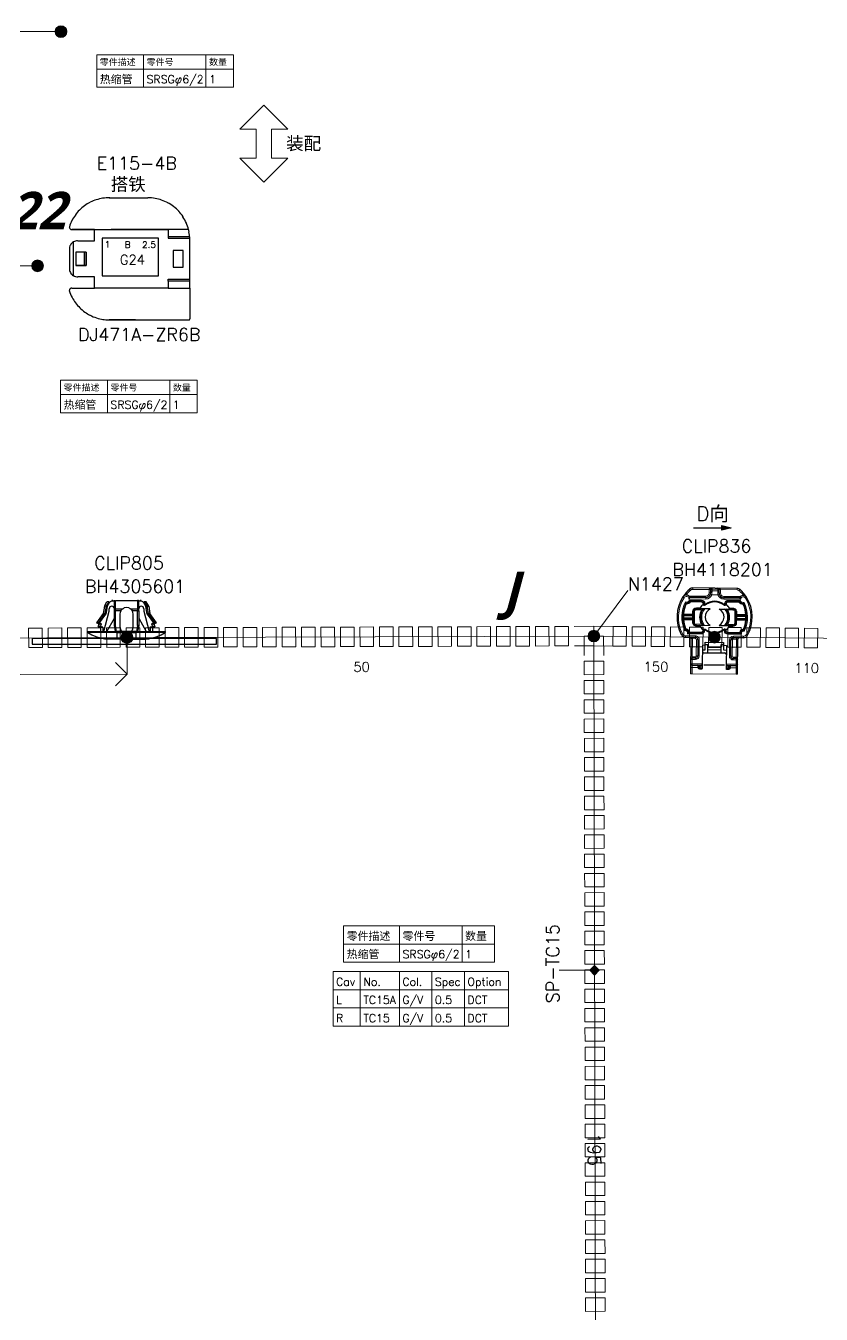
# Model space of a CAD drawing. Header units: millimetres. Extents: x 6 to 3615, y 6 to 858.
# Drawn here: x 1668.1 to 1838, y 281.5 to 556.5 of the extents above; entities that cross this region are included whole.
import ezdxf

# ---------------------------------------------------------------- set-up
doc = ezdxf.new("R2010")
doc.units = ezdxf.units.MM
doc.styles.add('SegoeUIBoldItalic_Style', font='segoeuiz.ttf')
doc.styles.add('Simplex_Style', font='simplex_.ttf')

msp = doc.modelspace()

# ---------------------------------------------------------------- hatches: boundary and pattern name
h = msp.add_hatch(color=0)
edge = h.paths.add_edge_path()
edge.add_arc((1675.65, 555.27), 1.25, 0, 360)
h = msp.add_hatch(color=0)
edge = h.paths.add_edge_path()
edge.add_arc((1675.65, 555.27), 1.25, 0, 360)
h = msp.add_hatch(color=0)
edge = h.paths.add_edge_path()
edge.add_arc((1670.65, 505.27), 1.25, 0, 360)
h = msp.add_hatch(color=0)
edge = h.paths.add_edge_path()
edge.add_arc((1670.65, 505.27), 1.25, 0, 360)
for points in [[(1816.74, 449.86), (1818.74, 449.36), (1816.74, 448.86)], [(1789.6, 353.88), (1788.6, 354.88), (1789.6, 355.88), (1790.6, 354.88)]]:
    msp.add_hatch(color=0).paths.add_polyline_path(points)
h = msp.add_hatch(color=0)
edge = h.paths.add_edge_path()
edge.add_arc((1689.76, 425.91), 1.25, 0, 360)
h = msp.add_hatch(color=0)
edge = h.paths.add_edge_path()
edge.add_arc((1689.76, 425.91), 1.25, 0, 360)
h = msp.add_hatch(color=0)
edge = h.paths.add_edge_path()
edge.add_arc((1789.44, 426.23), 1.25, 0, 360)
h = msp.add_hatch(color=0)
edge = h.paths.add_edge_path()
edge.add_arc((1789.44, 426.23), 1.25, 0, 360)
h = msp.add_hatch(color=0)
edge = h.paths.add_edge_path()
edge.add_arc((1815.18, 426), 1.25, 0, 360)
h = msp.add_hatch(color=0)
edge = h.paths.add_edge_path()
edge.add_arc((1815.18, 426), 1.25, 0, 360)

# ---------------------------------------------------------------- linework, layer by layer
at = {"color": 0, "linetype": 'Continuous', "lineweight": 13, "flags": 128}
for points in [[(1585.65, 555.27), (1675.65, 555.27)], [(1683.29, 550.33), (1712.46, 550.33)], [(1683.29, 550.33), (1683.29, 543.38)], [(1683.29, 550.33), (1712.46, 550.33)], [(1693.29, 550.33), (1693.29, 543.38)], [(1706.62, 550.33), (1706.62, 543.38)], [(1712.46, 550.33), (1712.46, 543.38)], [(1683.29, 547.27), (1712.46, 547.27)], [(1683.29, 543.38), (1712.46, 543.38)], [(1718.95, 523.14), (1713.82, 528.28), (1717.32, 528.28), (1717.32, 534.44), (1713.82, 534.44), (1718.95, 539.58), (1724.09, 534.44), (1720.62, 534.44), (1720.62, 528.28), (1724.09, 528.28), (1718.95, 523.14)], [(1585.65, 505.27), (1670.65, 505.27)], [(1675.57, 480.84), (1704.74, 480.84)], [(1675.57, 480.84), (1675.57, 473.9)], [(1675.57, 480.84), (1704.74, 480.84)], [(1685.57, 480.84), (1685.57, 473.9)], [(1698.9, 480.84), (1698.9, 473.9)], [(1704.74, 480.84), (1704.74, 473.9)], [(1675.57, 477.79), (1704.74, 477.79)], [(1675.57, 473.9), (1704.74, 473.9)], [(1789.44, 426.23), (1796.69, 435.98)], [(1809.75, 434.18), (1813.36, 434.14), (1813.37, 434.75), (1809.76, 434.78)], [(1810.08, 436.02), (1809.88, 436.25)], [(1810.56, 436.5), (1810.56, 436.2), (1814.38, 436.16)], [(1814.38, 435.44), (1814.07, 435.44), (1814.08, 436.17)], [(1814.08, 436.17), (1814.09, 436.22), (1814.16, 436.31), (1814.28, 436.39)], [(1816.22, 435.13), (1815.93, 435.05), (1814.62, 435.06), (1814.33, 435.15)], [(1814.68, 436.29), (1814.65, 436.29), (1814.62, 436.29), (1814.59, 436.29), (1814.57, 436.28), (1814.54, 436.28), (1814.52, 436.27), (1814.49, 436.26), (1814.47, 436.25), (1814.45, 436.25), (1814.43, 436.24), (1814.42, 436.23), (1814.4, 436.21), (1814.4, 436.2), (1814.39, 436.19), (1814.38, 436.18), (1814.38, 436.16)], [(1814.68, 436.21), (1814.65, 436.21), (1814.62, 436.2), (1814.59, 436.2), (1814.57, 436.2), (1814.54, 436.19), (1814.51, 436.19), (1814.49, 436.18), (1814.47, 436.17), (1814.45, 436.16), (1814.43, 436.15), (1814.42, 436.14), (1814.4, 436.13), (1814.39, 436.12), (1814.39, 436.1), (1814.38, 436.09), (1814.38, 436.08)], [(1814.68, 435.66), (1814.65, 435.66), (1814.62, 435.66), (1814.59, 435.65), (1814.57, 435.65), (1814.54, 435.64), (1814.52, 435.63), (1814.49, 435.62), (1814.47, 435.6), (1814.45, 435.59), (1814.44, 435.57), (1814.42, 435.56), (1814.41, 435.54), (1814.39, 435.52), (1814.39, 435.5), (1814.38, 435.48), (1814.38, 435.46), (1814.38, 435.44)], [(1814.68, 436.46), (1814.68, 436.29), (1815.89, 436.28)], [(1815.88, 436.19), (1814.68, 436.21), (1814.68, 436.29)], [(1814.68, 436.21), (1814.68, 435.66)], [(1815.88, 435.65), (1815.89, 436.45)], [(1816.18, 436.06), (1816.18, 436.07), (1816.18, 436.09), (1816.17, 436.1), (1816.16, 436.11), (1816.15, 436.12), (1816.13, 436.13), (1816.12, 436.15), (1816.1, 436.15), (1816.07, 436.16), (1816.05, 436.17), (1816.03, 436.18), (1816, 436.18), (1815.97, 436.19), (1815.94, 436.19), (1815.91, 436.19), (1815.88, 436.19)], [(1816.18, 435.42), (1816.18, 435.44), (1816.17, 435.46), (1816.17, 435.48), (1816.16, 435.5), (1816.15, 435.52), (1816.13, 435.54), (1816.12, 435.56), (1816.1, 435.58), (1816.08, 435.59), (1816.06, 435.6), (1816.04, 435.62), (1816.01, 435.63), (1815.99, 435.63), (1815.96, 435.64), (1815.93, 435.64), (1815.91, 435.65), (1815.88, 435.65)], [(1816.43, 436.27), (1816.26, 436.38), (1815.89, 436.45)], [(1816.18, 436.15), (1816.18, 436.16), (1816.18, 436.17), (1816.17, 436.18), (1816.17, 436.19), (1816.15, 436.21), (1816.14, 436.22), (1816.12, 436.23), (1816.11, 436.24), (1816.09, 436.24), (1816.06, 436.25), (1816.04, 436.26), (1816.02, 436.27), (1815.99, 436.27), (1815.97, 436.27), (1815.94, 436.28), (1815.91, 436.28), (1815.89, 436.28)], [(1816.18, 436.15), (1820.01, 436.11), (1820.01, 436.41)], [(1816.49, 436.14), (1816.48, 435.42), (1816.18, 435.42)], [(1820.77, 434.68), (1817.17, 434.71), (1817.17, 434.11), (1820.78, 434.08)], [(1820.48, 435.93), (1820.68, 436.15)], [(1810.06, 433.52), (1812.45, 433.5), (1812.45, 433.9), (1809.82, 433.93)], [(1812.11, 432.25), (1811.34, 432.26), (1811.33, 431.86), (1812.44, 431.85)], [(1813.15, 433.03), (1813.15, 433.19), (1812.75, 433.2), (1812.75, 432.85)], [(1817.76, 432.8), (1817.76, 433.15), (1817.36, 433.15), (1817.36, 432.99)], [(1818.05, 431.8), (1819.15, 431.79), (1819.16, 432.19), (1818.39, 432.2)], [(1820.46, 433.43), (1818.07, 433.45), (1818.07, 433.85), (1820.71, 433.83)], [(1810.71, 429.71), (1810.51, 429.71), (1810.52, 430.11), (1808.62, 430.13), (1808.41, 430.12)], [(1808.42, 430.54), (1808.62, 430.53), (1810.52, 430.51), (1810.52, 430.11), (1810.72, 430.11)], [(1808.65, 430.93), (1808.45, 430.95)], [(1810.72, 430.91), (1810.52, 430.91), (1810.53, 431.46), (1810.93, 431.46), (1810.91, 429.15), (1810.51, 429.16), (1810.51, 429.71), (1808.64, 429.73)], [(1808.64, 430.73), (1808.65, 430.93), (1810.52, 430.91), (1810.52, 430.51), (1810.72, 430.51)], [(1821.82, 430.81), (1819.95, 430.83), (1819.95, 431.38), (1819.55, 431.38), (1819.53, 429.08), (1819.93, 429.07), (1819.93, 429.62), (1819.73, 429.63)], [(1819.74, 430.83), (1819.95, 430.83), (1819.94, 430.43), (1821.84, 430.41), (1822.04, 430.41)], [(1822.04, 430), (1821.84, 430.01), (1819.94, 430.02), (1819.94, 430.43), (1819.74, 430.43)], [(1821.81, 429.61), (1819.93, 429.62), (1819.94, 430.02), (1819.74, 430.03)], [(1821.81, 429.81), (1821.81, 429.81), (1821.82, 429.81), (1821.82, 429.84), (1821.84, 430.01)], [(1822.02, 430.83), (1821.82, 430.81), (1821.82, 430.61)], [(1808.14, 426.52), (1808.4, 426.66)], [(1809.45, 426.71), (1812.39, 426.68), (1812.39, 427.09), (1809.85, 427.11)], [(1812.07, 428.34), (1811.3, 428.35), (1811.31, 428.75), (1812.41, 428.74)], [(1813.1, 427.55), (1813.1, 427.38), (1812.7, 427.38), (1812.7, 427.74)], [(1817.31, 427.51), (1817.31, 427.34), (1817.71, 427.34), (1817.71, 427.69)], [(1820.55, 427.01), (1818.01, 427.03), (1818, 426.63), (1820.94, 426.61)], [(1818.35, 428.29), (1819.12, 428.28), (1819.12, 428.68), (1818.02, 428.69)], [(1822.25, 426.39), (1821.99, 426.54)], [(1485.65, 425.27), (1789.44, 426.23)], [(1689.76, 425.91), (1689.78, 418.1)], [(1789.44, 426.23), (1895.65, 425.27)], [(1789.44, 426.23), (1789.92, 207.95)], [(1810.48, 425.98), (1810.48, 425.68), (1811.15, 425.67), (1811.16, 426.27), (1809.02, 426.29), (1809.02, 425.99)], [(1810.14, 421.82), (1810.44, 421.82), (1810.44, 421.21), (1811.11, 421.21), (1811.12, 421.81), (1810.44, 421.82), (1810.48, 425.68), (1810.17, 425.68)], [(1811.62, 422.01), (1811.32, 422.01), (1811.35, 425.47), (1811.95, 425.46), (1811.92, 422), (1811.62, 422.01)], [(1813.21, 424.28), (1812.61, 424.29)], [(1816.54, 423.93), (1813.8, 423.95)], [(1816.54, 423.74), (1813.8, 423.77)], [(1817.74, 424.24), (1817.14, 424.25)], [(1818.39, 421.94), (1818.99, 421.94), (1819.02, 425.4), (1818.42, 425.4), (1818.39, 421.94)], [(1821.36, 425.88), (1821.37, 426.18), (1819.23, 426.2), (1819.22, 425.6), (1819.9, 425.59), (1819.86, 421.73), (1820.16, 421.73)], [(1820.2, 425.59), (1819.9, 425.59), (1819.9, 425.89)], [(1812.57, 420.29), (1812.48, 420.29), (1810.43, 420.31), (1810.44, 421.21), (1810.13, 421.22)], [(1812.58, 420.99), (1812.64, 420.99)], [(1813.8, 423.33), (1816.53, 423.31)], [(1817.65, 420.95), (1817.71, 420.95)], [(1820.16, 421.13), (1819.86, 421.13), (1819.86, 421.73), (1819.19, 421.74), (1819.18, 421.14), (1819.86, 421.13), (1819.85, 420.23), (1820.15, 420.23)], [(1689.78, 418.1), (1485.68, 417.46)], [(1689.79, 418.1), (1687.28, 420.6)], [(1689.79, 418.1), (1687.29, 415.6)], [(1810.11, 418.18), (1810.41, 418.17), (1810.42, 419.51), (1810.12, 419.51)], [(1811.84, 419.56), (1811.65, 419.5), (1810.42, 419.51), (1810.43, 420.31), (1810.13, 420.32)], [(1810.41, 418.17), (1819.83, 418.09)], [(1811.63, 420), (1811.63, 419.75)], [(1811.82, 419.65), (1811.82, 419.66), (1811.82, 419.67), (1811.81, 419.68), (1811.81, 419.69), (1811.8, 419.7), (1811.79, 419.71), (1811.78, 419.71), (1811.77, 419.72), (1811.75, 419.73), (1811.74, 419.73), (1811.72, 419.74), (1811.7, 419.74), (1811.68, 419.75), (1811.66, 419.75), (1811.64, 419.75), (1811.63, 419.75)], [(1812.13, 419.97), (1811.92, 419.92), (1811.85, 419.87), (1811.84, 419.85)], [(1811.84, 419.85), (1811.85, 419.82), (1811.86, 419.8), (1811.88, 419.78), (1811.89, 419.76), (1811.91, 419.74), (1811.93, 419.73), (1811.96, 419.71), (1811.98, 419.7), (1812.01, 419.69), (1812.04, 419.68), (1812.07, 419.67), (1812.1, 419.67), (1812.12, 419.67)], [(1812.47, 419.14), (1812.12, 419.14), (1812.13, 419.97)], [(1812.57, 419.96), (1812.13, 419.97), (1812.13, 420)], [(1812.56, 419.66), (1812.48, 419.66)], [(1812.56, 419.49), (1812.63, 419.49)], [(1812.63, 420.49), (1812.57, 420.49)], [(1817.71, 420.45), (1817.64, 420.45)], [(1817.64, 419.45), (1817.7, 419.45)], [(1817.7, 419.91), (1818.14, 419.91), (1818.14, 419.94)], [(1817.79, 419.61), (1817.7, 419.61)], [(1820.14, 419.42), (1819.84, 419.43), (1819.85, 420.23), (1817.79, 420.24), (1817.71, 420.24)], [(1817.78, 419.09), (1818.14, 419.09), (1818.14, 419.91)], [(1818.14, 419.91), (1818.35, 419.86), (1818.42, 419.81), (1818.43, 419.79)], [(1818.14, 419.61), (1818.17, 419.62), (1818.2, 419.62), (1818.23, 419.63), (1818.25, 419.63), (1818.28, 419.64), (1818.3, 419.66), (1818.33, 419.67), (1818.35, 419.68), (1818.37, 419.7), (1818.39, 419.72), (1818.4, 419.74), (1818.42, 419.77), (1818.43, 419.79)], [(1818.43, 419.5), (1818.61, 419.44), (1819.84, 419.43), (1819.83, 418.09), (1820.13, 418.08)], [(1818.64, 419.69), (1818.62, 419.69), (1818.6, 419.68), (1818.58, 419.68), (1818.56, 419.68), (1818.55, 419.67), (1818.53, 419.67), (1818.51, 419.66), (1818.5, 419.66), (1818.49, 419.65), (1818.47, 419.64), (1818.46, 419.64), (1818.46, 419.63), (1818.45, 419.62), (1818.44, 419.61), (1818.44, 419.6), (1818.44, 419.59)], [(1818.64, 419.69), (1818.64, 419.94)], [(1736.01, 364.37), (1768.23, 364.37)], [(1736.01, 364.37), (1736.01, 356.6)], [(1736.01, 364.37), (1768.23, 364.37)], [(1747.95, 364.37), (1747.95, 356.6)], [(1761.29, 364.37), (1761.29, 356.6)], [(1768.23, 364.37), (1768.23, 356.6)], [(1736.01, 360.48), (1768.23, 360.48)], [(1736.01, 356.6), (1768.23, 356.6)], [(1789.6, 354.88), (1782.02, 354.88)], [(1733.74, 354.61), (1771.24, 354.61)], [(1733.74, 354.61), (1733.74, 342.95)], [(1733.74, 354.61), (1771.24, 354.61)], [(1739.57, 354.61), (1739.57, 342.95)], [(1747.91, 354.61), (1747.91, 342.95)], [(1754.85, 354.61), (1754.85, 342.95)], [(1761.8, 354.61), (1761.8, 342.95)], [(1771.24, 354.61), (1771.24, 342.95)], [(1733.74, 350.72), (1771.24, 350.72)], [(1733.74, 346.84), (1771.24, 346.84)], [(1733.74, 342.95), (1771.24, 342.95)]]:
    msp.add_lwpolyline(points, dxfattribs=at)
at = {"color": 0, "linetype": 'Continuous', "lineweight": 30, "flags": 128}
for points in [[(1685.95, 519.8), (1694.22, 519.8)], [(1682.79, 513.02), (1677.97, 513.02), (1682.79, 513.02)], [(1679.22, 510.6), (1682.79, 510.6), (1682.79, 513.02), (1686.36, 513.02)], [(1698.51, 513.02), (1686.36, 513.02), (1698.51, 513.02)], [(1702.88, 513.02), (1698.51, 513.02), (1698.51, 511.55), (1703.12, 511.55)], [(1698.51, 501.99), (1698.51, 500.52), (1703.15, 500.52), (1703.15, 510.87), (1703.14, 511.14), (1703.14, 511.24), (1703.14, 511.3), (1703.12, 511.55), (1703.1, 511.8), (1703.05, 512.15)], [(1703.05, 512.14), (1702.99, 512.55)], [(1678.33, 503.17), (1678.33, 510.36)], [(1684.47, 511.14), (1684.47, 503.14), (1696.47, 503.14), (1696.47, 511.14), (1684.47, 511.14)], [(1698.51, 511.55), (1698.51, 511.14), (1703.14, 511.14)], [(1703.15, 500.52), (1703.15, 510.87)], [(1677.44, 508.82), (1677.44, 504.72)], [(1681.01, 508.19), (1681.01, 505.34), (1681.01, 508.19), (1678.86, 508.19), (1678.86, 505.34), (1681.01, 505.34), (1680.65, 505.34), (1680.65, 508.19)], [(1701.72, 508.55), (1699.58, 508.55), (1699.58, 504.98), (1701.72, 504.98), (1701.72, 508.55), (1699.58, 508.55), (1699.58, 504.98)], [(1680.65, 505.34), (1678.86, 505.34)], [(1698.51, 500.52), (1682.79, 500.52), (1682.79, 502.93), (1679.22, 502.93)], [(1703.15, 501.99), (1698.51, 501.99), (1698.51, 502.4), (1703.15, 502.4)], [(1677.97, 500.52), (1682.79, 500.52)], [(1703.15, 500.52), (1703.15, 493.98)], [(1691.57, 493.73), (1685.95, 493.73)], [(1685.95, 493.73), (1703.11, 493.73)], [(1810.74, 449.36), (1818.74, 449.36)], [(1820.01, 436.41), (1810.56, 436.5)], [(1814.38, 436.16), (1814.38, 435.44)], [(1815.88, 435.85), (1814.68, 435.86)], [(1816.18, 435.42), (1816.18, 436.15)], [(1684.92, 432.6), (1684.64, 431.02), (1685.05, 431.02), (1683.67, 429.09), (1683.27, 429.09)], [(1684.79, 427.24), (1685.94, 431.58), (1685.94, 432.05)], [(1685.86, 433.51), (1685.33, 432.6), (1684.92, 432.6), (1685.48, 433.55)], [(1685.53, 432.53), (1685.25, 430.94), (1685.14, 430.99), (1685.13, 430.99), (1685.06, 431.02), (1685.34, 432.6), (1685.42, 432.57), (1685.53, 432.53), (1686.04, 433.4), (1685.86, 433.51), (1685.48, 433.55)], [(1687.05, 432.05), (1687.01, 432.26), (1686.89, 432.44), (1686.71, 432.56), (1686.5, 432.6), (1686.28, 432.56), (1686.11, 432.44), (1685.99, 432.26), (1685.94, 432.05)], [(1686.66, 433.71), (1686.47, 433.69), (1686.3, 433.64), (1686.15, 433.54), (1686.04, 433.4)], [(1687.08, 433.71), (1686.66, 433.71), (1686.66, 433.95)], [(1687.54, 427.24), (1687.28, 428.52), (1687.28, 431.62), (1687.05, 431.62), (1687.05, 433.44), (1687.08, 433.7)], [(1687.28, 431.99), (1687.26, 431.99), (1687.24, 431.99), (1687.22, 431.98), (1687.19, 431.98), (1687.17, 431.98), (1687.15, 431.97), (1687.13, 431.96), (1687.12, 431.96), (1687.1, 431.95), (1687.09, 431.94), (1687.08, 431.93), (1687.07, 431.92), (1687.06, 431.91), (1687.05, 431.9), (1687.05, 431.89), (1687.05, 431.88)], [(1687.09, 433.88), (1687.07, 433.92)], [(1687.08, 433.7), (1687.1, 433.79)], [(1687.1, 433.8), (1687.09, 433.88)], [(1688.69, 431.99), (1687.28, 431.99), (1687.28, 433.82), (1692.02, 433.82), (1692.02, 431.62), (1692.25, 431.62), (1692.25, 433.44), (1692.22, 433.7)], [(1688.4, 431.62), (1687.28, 431.62), (1687.28, 431.99)], [(1688.68, 431.98), (1688.52, 431.8)], [(1688.69, 431.99), (1688.9, 432.15), (1689.14, 432.27)], [(1689.65, 432.36), (1689.14, 432.27)], [(1690.16, 432.27), (1689.65, 432.36)], [(1690.16, 432.27), (1690.4, 432.15), (1690.61, 431.99)], [(1692.02, 431.99), (1690.61, 431.99)], [(1690.78, 431.8), (1690.62, 431.98)], [(1692.14, 433.91), (1692.01, 433.82)], [(1692.25, 431.88), (1692.25, 431.89), (1692.25, 431.9), (1692.24, 431.91), (1692.24, 431.92), (1692.23, 431.93), (1692.22, 431.93), (1692.2, 431.95), (1692.19, 431.95), (1692.17, 431.96), (1692.16, 431.97), (1692.14, 431.97), (1692.12, 431.98), (1692.1, 431.98), (1692.08, 431.98), (1692.06, 431.99), (1692.04, 431.99), (1692.02, 431.99)], [(1692.21, 433.88), (1692.2, 433.8)], [(1692.2, 433.8), (1692.22, 433.71)], [(1692.23, 433.93), (1692.21, 433.88)], [(1692.64, 433.95), (1692.64, 433.71), (1692.22, 433.71)], [(1693.36, 432.05), (1693.31, 432.26), (1693.19, 432.44), (1693.02, 432.56), (1692.8, 432.6), (1692.59, 432.56), (1692.41, 432.44), (1692.29, 432.26), (1692.25, 432.05)], [(1693.26, 433.4), (1693.15, 433.54), (1692.99, 433.64), (1692.83, 433.69), (1692.64, 433.71)], [(1693.82, 433.55), (1693.44, 433.51), (1693.26, 433.4), (1693.77, 432.53), (1693.88, 432.57), (1693.96, 432.6), (1694.24, 431.02), (1694.17, 430.99), (1694.16, 430.99), (1694.05, 430.94), (1693.77, 432.53)], [(1693.36, 432.05), (1693.36, 431.58), (1694.51, 427.24)], [(1693.44, 433.51), (1693.97, 432.6), (1694.38, 432.6), (1693.82, 433.55)], [(1694.38, 432.6), (1694.66, 431.02), (1694.25, 431.02), (1695.63, 429.09)], [(1808.7, 434.39), (1808.44, 434.54)], [(1809.95, 433.73), (1812.45, 433.7)], [(1813.36, 434.44), (1809.98, 434.47)], [(1814.27, 432.03), (1811.34, 432.06)], [(1812.95, 432.85), (1812.58, 432.85)], [(1812.95, 433.2), (1812.95, 432.85), (1813.06, 432.85)], [(1813.23, 432.84), (1813.06, 432.85), (1813.15, 433.03)], [(1816.22, 432.01), (1819.15, 431.99)], [(1820.55, 434.38), (1817.17, 434.41)], [(1817.27, 432.81), (1817.45, 432.81)], [(1817.56, 432.8), (1817.45, 432.81), (1817.36, 432.99)], [(1817.93, 432.8), (1817.56, 432.8), (1817.56, 433.15)], [(1818.07, 433.65), (1820.58, 433.63)], [(1821.83, 434.27), (1822.09, 434.42)], [(1684.64, 431.02), (1683.26, 429.09), (1683.81, 428.85), (1684.31, 428.85), (1683.89, 429.03), (1685.25, 430.94)], [(1683.27, 429.09), (1683.26, 429.09)], [(1683.76, 429.07), (1683.67, 429.09)], [(1685.44, 427.24), (1687.05, 430.08)], [(1687.28, 428.52), (1687.12, 428.51), (1687.05, 428.5), (1687.05, 431.62)], [(1688.4, 431.61), (1688.27, 431.29), (1688.23, 430.95)], [(1688.23, 430.95), (1688.23, 428.18)], [(1688.52, 431.8), (1688.4, 431.61)], [(1690.9, 431.61), (1690.78, 431.8)], [(1692.25, 431.62), (1692.25, 428.5), (1692.18, 428.51), (1692.02, 428.52), (1692.02, 431.62), (1690.9, 431.62)], [(1691.07, 430.95), (1691.02, 431.29), (1690.9, 431.61)], [(1691.07, 428.18), (1691.07, 430.95)], [(1692.25, 430.08), (1693.86, 427.24)], [(1694.05, 430.94), (1695.41, 429.03), (1694.99, 428.85), (1695.49, 428.85), (1696.04, 429.09)], [(1695.63, 429.09), (1695.9, 429.09), (1696.04, 429.09), (1694.66, 431.02)], [(1695.63, 429.09), (1695.54, 429.07)], [(1808.64, 429.73), (1808.49, 429.87)], [(1810.52, 430.71), (1808.64, 430.73)], [(1808.64, 429.93), (1810.51, 429.91)], [(1810.73, 431.46), (1810.71, 429.16)], [(1819.73, 429.07), (1819.75, 431.38)], [(1821.82, 430.61), (1819.94, 430.63)], [(1819.94, 429.82), (1821.81, 429.81)], [(1821.81, 429.61), (1821.96, 429.75)], [(1821.82, 429.81), (1821.82, 429.81)], [(1691.62, 425.72), (1687.68, 425.72), (1687.68, 427), (1681.36, 427), (1681.36, 427.24), (1687.68, 427.24)], [(1681.42, 426.97), (1682.25, 426.52), (1683.11, 426.15), (1684.01, 425.86), (1684.93, 425.65)], [(1683.81, 428.85), (1683.58, 428.26), (1684.12, 428.1), (1684.62, 428.1), (1684.07, 428.26), (1684.31, 428.85)], [(1683.59, 428.26), (1683.58, 428.26)], [(1684.07, 428.26), (1683.59, 428.26), (1683.82, 428.85)], [(1683.88, 429.03), (1683.76, 429.08)], [(1684.12, 428.1), (1684.12, 427.24)], [(1684.62, 428.1), (1684.62, 427.24)], [(1691.62, 427.24), (1687.68, 427.24), (1687.68, 427), (1691.62, 427), (1691.62, 427.24), (1697.93, 427.24), (1697.93, 427), (1691.62, 427), (1691.62, 425.72), (1692.25, 425.73), (1692.88, 425.77), (1692.88, 425.58), (1686.41, 425.58), (1686.41, 425.77), (1687.05, 425.73), (1687.68, 425.72)], [(1687.3, 427.24), (1687.05, 428.5)], [(1688.23, 428.18), (1688.33, 427.68), (1688.59, 427.23)], [(1690.7, 427.23), (1690.97, 427.68), (1691.07, 428.18)], [(1692.02, 428.52), (1691.76, 427.24)], [(1692.25, 428.5), (1692, 427.24)], [(1694.37, 425.65), (1695.29, 425.86), (1696.18, 426.15), (1697.05, 426.52), (1697.88, 426.97)], [(1695.72, 428.26), (1695.17, 428.1), (1694.68, 428.1), (1695.23, 428.26)], [(1694.68, 428.1), (1694.68, 427.24)], [(1694.99, 428.85), (1695.23, 428.26), (1695.71, 428.26)], [(1695.17, 428.1), (1695.17, 427.24)], [(1695.53, 429.07), (1695.4, 429.03)], [(1695.48, 428.85), (1695.71, 428.26), (1695.72, 428.26), (1695.49, 428.85)], [(1812.39, 426.88), (1809.67, 426.91), (1809.63, 426.87)], [(1811.3, 428.55), (1814.24, 428.52)], [(1812.53, 427.74), (1813.01, 427.73)], [(1812.9, 427.73), (1812.9, 427.38)], [(1813.1, 427.55), (1813.01, 427.73), (1813.18, 427.73)], [(1816.18, 428.51), (1819.12, 428.48)], [(1817.4, 427.69), (1817.23, 427.69)], [(1817.31, 427.51), (1817.4, 427.69), (1817.51, 427.69)], [(1817.51, 427.34), (1817.51, 427.69), (1817.88, 427.69)], [(1820.76, 426.77), (1820.72, 426.81), (1818.01, 426.83)], [(1684.92, 425.66), (1686.41, 425.66)], [(1688.55, 425.58), (1693.56, 425.58)], [(1692.88, 425.66), (1694.38, 425.66)], [(1809.02, 425.99), (1811.16, 425.97)], [(1810.17, 425.68), (1810.11, 418.18)], [(1811.65, 425.46), (1811.62, 422.01)], [(1812.61, 424.29), (1812.57, 419.99), (1812.63, 419.99)], [(1812.6, 423.3), (1813.2, 423.29), (1813.22, 424.91), (1817.14, 424.88), (1817.13, 423.26), (1817.73, 423.25)], [(1813.79, 422.68), (1813.81, 424.36), (1813.21, 424.36)], [(1817.14, 424.33), (1816.54, 424.33), (1816.53, 422.65)], [(1817.74, 424.24), (1817.7, 419.95), (1817.79, 419.94)], [(1818.69, 421.94), (1818.72, 425.4)], [(1819.22, 425.9), (1821.36, 425.88)], [(1820.13, 418.08), (1820.2, 425.59)], [(1811.12, 421.51), (1810.44, 421.52)], [(1812.64, 421.5), (1812.58, 421.5)], [(1812.95, 422.68), (1817.37, 422.64)], [(1817.72, 421.45), (1817.65, 421.45)], [(1819.86, 421.43), (1819.18, 421.44)], [(1810.42, 420.01), (1812.48, 419.99)], [(1811.83, 419.8), (1811.82, 419.65)], [(1812.48, 420.29), (1812.48, 419.99), (1812.57, 419.99), (1812.56, 419.34), (1812.12, 419.35)], [(1812.47, 419.34), (1812.47, 419.14)], [(1817.34, 420), (1812.93, 420.04)], [(1817.64, 419.95), (1817.7, 419.95), (1817.7, 419.29), (1818.14, 419.29)], [(1817.78, 419.09), (1817.79, 419.29)], [(1817.79, 420.24), (1817.79, 419.94), (1819.85, 419.93)], [(1818.44, 419.59), (1818.44, 419.74)]]:
    msp.add_lwpolyline(points, dxfattribs=at)
for points in [[(1818.74, 449.36), (1816.74, 448.86), (1816.74, 449.86)], [(1708.89, 424.49), (1708.89, 425.72), (1669.49, 425.72), (1669.49, 424.49), (1708.89, 424.49)]]:
    msp.add_lwpolyline(points, close=True, dxfattribs=at)
at = {"color": 0, "linetype": 'Continuous', "lineweight": 13, "flags": 128}
for points in [[(1668.76, 423.77), (1671.68, 423.78), (1671.66, 427.94), (1668.75, 427.93), (1668.76, 423.77)], [(1672.93, 423.78), (1675.84, 423.79), (1675.83, 427.96), (1672.91, 427.95), (1672.93, 423.78)], [(1677.09, 423.79), (1680, 423.8), (1679.99, 427.97), (1677.07, 427.96), (1677.09, 423.79)], [(1681.25, 423.81), (1684.16, 423.82), (1684.15, 427.98), (1681.24, 427.97), (1681.25, 423.81)], [(1685.41, 423.82), (1688.32, 423.83), (1688.31, 428), (1685.4, 427.99), (1685.41, 423.82)], [(1689.57, 423.83), (1692.49, 423.84), (1692.47, 428.01), (1689.56, 428), (1689.57, 423.83)], [(1693.73, 423.85), (1696.65, 423.86), (1696.63, 428.02), (1693.72, 428.01), (1693.73, 423.85)], [(1697.9, 423.86), (1700.81, 423.87), (1700.8, 428.04), (1697.88, 428.03), (1697.9, 423.86)], [(1702.06, 423.87), (1704.97, 423.88), (1704.96, 428.05), (1702.04, 428.04), (1702.06, 423.87)], [(1706.22, 423.89), (1709.13, 423.89), (1709.12, 428.06), (1706.21, 428.05), (1706.22, 423.89)], [(1710.38, 423.9), (1713.29, 423.91), (1713.28, 428.07), (1710.37, 428.07), (1710.38, 423.9)], [(1714.54, 423.91), (1717.45, 423.92), (1717.44, 428.09), (1714.53, 428.08), (1714.54, 423.91)], [(1718.7, 423.93), (1721.62, 423.93), (1721.6, 428.1), (1718.69, 428.09), (1718.7, 423.93)], [(1722.86, 423.94), (1725.78, 423.95), (1725.76, 428.11), (1722.85, 428.11), (1722.86, 423.94)], [(1727.03, 423.95), (1729.94, 423.96), (1729.93, 428.13), (1727.01, 428.12), (1727.03, 423.95)], [(1731.19, 423.97), (1734.1, 423.97), (1734.09, 428.14), (1731.17, 428.13), (1731.19, 423.97)], [(1735.35, 423.98), (1738.26, 423.99), (1738.25, 428.15), (1735.34, 428.15), (1735.35, 423.98)], [(1739.51, 423.99), (1742.42, 424), (1742.41, 428.17), (1739.5, 428.16), (1739.51, 423.99)], [(1743.67, 424.01), (1746.59, 424.01), (1746.57, 428.18), (1743.66, 428.17), (1743.67, 424.01)], [(1747.83, 424.02), (1750.75, 424.03), (1750.73, 428.19), (1747.82, 428.18), (1747.83, 424.02)], [(1752, 424.03), (1754.91, 424.04), (1754.9, 428.21), (1751.98, 428.2), (1752, 424.03)], [(1756.16, 424.04), (1759.07, 424.05), (1759.06, 428.22), (1756.14, 428.21), (1756.16, 424.04)], [(1760.32, 424.06), (1763.23, 424.07), (1763.22, 428.23), (1760.31, 428.22), (1760.32, 424.06)], [(1764.48, 424.07), (1767.39, 424.08), (1767.38, 428.25), (1764.47, 428.24), (1764.48, 424.07)], [(1768.64, 424.08), (1771.55, 424.09), (1771.54, 428.26), (1768.63, 428.25), (1768.64, 424.08)], [(1772.8, 424.1), (1775.72, 424.11), (1775.7, 428.27), (1772.79, 428.26), (1772.8, 424.1)], [(1776.96, 424.11), (1779.88, 424.12), (1779.86, 428.29), (1776.95, 428.28), (1776.96, 424.11)], [(1781.13, 424.12), (1784.04, 424.13), (1784.03, 428.3), (1781.11, 428.29), (1781.13, 424.12)], [(1789.44, 428.32), (1785.27, 428.3)], [(1789.42, 424.15), (1789.46, 428.32)], [(1789.45, 424.15), (1789.44, 428.32)], [(1789.46, 428.32), (1793.55, 428.28)], [(1793.51, 424.11), (1796.37, 424.09), (1796.41, 428.25), (1793.55, 428.28), (1793.51, 424.11)], [(1797.59, 424.08), (1800.45, 424.05), (1800.49, 428.22), (1797.63, 428.24), (1797.59, 424.08)], [(1801.68, 424.04), (1804.54, 424.01), (1804.58, 428.18), (1801.72, 428.21), (1801.68, 424.04)], [(1805.76, 424), (1808.62, 423.98), (1808.66, 428.14), (1805.8, 428.17), (1805.76, 424)], [(1809.85, 423.96), (1812.71, 423.94), (1812.75, 428.11), (1809.89, 428.13), (1809.85, 423.96)], [(1813.93, 423.93), (1816.79, 423.9), (1816.83, 428.07), (1813.97, 428.09), (1813.93, 423.93)], [(1818.02, 423.89), (1820.88, 423.86), (1820.92, 428.03), (1818.06, 428.06), (1818.02, 423.89)], [(1822.1, 423.85), (1824.96, 423.83), (1825, 427.99), (1822.14, 428.02), (1822.1, 423.85)], [(1826.19, 423.82), (1829.05, 423.79), (1829.09, 427.96), (1826.23, 427.98), (1826.19, 423.82)], [(1830.27, 423.78), (1833.13, 423.75), (1833.17, 427.92), (1830.31, 427.95), (1830.27, 423.78)], [(1834.36, 423.74), (1837.22, 423.72), (1837.26, 427.88), (1834.4, 427.91), (1834.36, 423.74)], [(1789.45, 424.15), (1785.29, 424.14)], [(1791.53, 426.24), (1787.36, 426.23)], [(1787.36, 426.23), (1787.37, 422.11)], [(1789.42, 424.15), (1793.51, 424.11)], [(1791.53, 426.24), (1791.54, 422.12)], [(1791.54, 418), (1791.54, 420.88), (1787.37, 420.88), (1787.38, 417.99), (1791.54, 418)], [(1791.55, 413.88), (1791.55, 416.77), (1787.38, 416.76), (1787.39, 413.87), (1791.55, 413.88)], [(1791.56, 409.76), (1791.56, 412.65), (1787.39, 412.64), (1787.4, 409.76), (1791.56, 409.76)], [(1791.57, 405.65), (1791.57, 408.53), (1787.4, 408.52), (1787.4, 405.64), (1791.57, 405.65)], [(1791.58, 401.53), (1791.57, 404.41), (1787.41, 404.4), (1787.41, 401.52), (1791.58, 401.53)], [(1791.59, 397.41), (1791.58, 400.29), (1787.42, 400.28), (1787.42, 397.4), (1791.59, 397.41)], [(1791.6, 393.29), (1791.59, 396.17), (1787.43, 396.16), (1787.43, 393.28), (1791.6, 393.29)], [(1791.61, 389.17), (1791.6, 392.05), (1787.43, 392.04), (1787.44, 389.16), (1791.61, 389.17)], [(1791.62, 385.05), (1791.61, 387.94), (1787.44, 387.93), (1787.45, 385.04), (1791.62, 385.05)], [(1791.63, 380.93), (1791.62, 383.82), (1787.45, 383.81), (1787.46, 380.92), (1791.63, 380.93)], [(1791.64, 376.82), (1791.63, 379.7), (1787.46, 379.69), (1787.47, 376.81), (1791.64, 376.82)], [(1791.64, 372.7), (1791.64, 375.58), (1787.47, 375.57), (1787.48, 372.69), (1791.64, 372.7)], [(1791.65, 368.58), (1791.65, 371.46), (1787.48, 371.45), (1787.49, 368.57), (1791.65, 368.58)], [(1791.66, 364.46), (1791.66, 367.34), (1787.49, 367.33), (1787.5, 364.45), (1791.66, 364.46)], [(1791.67, 360.34), (1791.67, 363.22), (1787.5, 363.21), (1787.5, 360.33), (1791.67, 360.34)], [(1791.68, 356.22), (1791.67, 359.1), (1787.51, 359.1), (1787.51, 356.21), (1791.68, 356.22)], [(1791.69, 352.1), (1791.68, 354.99), (1787.52, 354.98), (1787.52, 352.09), (1791.69, 352.1)], [(1788.6, 354.88), (1789.6, 355.88), (1790.6, 354.88), (1789.6, 353.88)], [(1791.7, 347.98), (1791.69, 350.87), (1787.53, 350.86), (1787.53, 347.98), (1791.7, 347.98)], [(1791.71, 343.87), (1791.7, 346.75), (1787.53, 346.74), (1787.54, 343.86), (1791.71, 343.87)], [(1791.72, 339.75), (1791.71, 342.63), (1787.54, 342.62), (1787.55, 339.74), (1791.72, 339.75)], [(1791.73, 335.63), (1791.72, 338.51), (1787.55, 338.5), (1787.56, 335.62), (1791.73, 335.63)], [(1791.74, 331.51), (1791.73, 334.39), (1787.56, 334.38), (1787.57, 331.5), (1791.74, 331.51)], [(1791.74, 327.39), (1791.74, 330.27), (1787.57, 330.26), (1787.58, 327.38), (1791.74, 327.39)], [(1791.75, 323.27), (1791.75, 326.16), (1787.58, 326.15), (1787.59, 323.26), (1791.75, 323.27)], [(1791.76, 319.15), (1791.76, 322.04), (1787.59, 322.03), (1787.6, 319.14), (1791.76, 319.15)], [(1791.77, 315.04), (1791.77, 317.92), (1787.6, 317.91), (1787.6, 315.03), (1791.77, 315.04)], [(1791.78, 310.92), (1791.77, 313.8), (1787.61, 313.79), (1787.61, 310.91), (1791.78, 310.92)], [(1791.79, 306.8), (1791.78, 309.68), (1787.62, 309.67), (1787.62, 306.79), (1791.79, 306.8)], [(1791.8, 302.68), (1791.79, 305.56), (1787.63, 305.55), (1787.63, 302.67), (1791.8, 302.68)], [(1791.81, 298.56), (1791.8, 301.44), (1787.63, 301.43), (1787.64, 298.55), (1791.81, 298.56)], [(1791.82, 294.44), (1791.81, 297.32), (1787.64, 297.32), (1787.65, 294.43), (1791.82, 294.44)], [(1791.83, 290.32), (1791.82, 293.21), (1787.65, 293.2), (1787.66, 290.31), (1791.83, 290.32)], [(1791.84, 286.2), (1791.83, 289.09), (1787.66, 289.08), (1787.67, 286.2), (1791.84, 286.2)], [(1791.84, 282.09), (1791.84, 284.97), (1787.67, 284.96), (1787.68, 282.08), (1791.84, 282.09)]]:
    msp.add_lwpolyline(points, close=True, dxfattribs=at)
at = {"color": 0, "linetype": 'Continuous', "lineweight": 13}
for centre in [(1675.65, 555.27), (1675.65, 555.27), (1670.65, 505.27), (1670.65, 505.27), (1689.76, 425.91), (1689.76, 425.91), (1789.44, 426.23), (1789.44, 426.23), (1815.18, 426), (1815.18, 426)]:
    msp.add_circle(centre, 1.25, dxfattribs=at)
at = {"color": 0, "linetype": 'Continuous', "lineweight": 30}
for centre, radius, start, end in [((1685.64, 511.15), 8.52, 135, 145), ((1685.47, 511.44), 8.19, 126, 136), ((1685.32, 511.96), 7.68, 117, 127), ((1685.96, 510.85), 8.96, 108, 117), ((1686.06, 510.4), 9.41, 99, 108), ((1685.91, 511.09), 8.71, 89, 99), ((1694.23, 510.93), 8.88, 80, 90), ((1694.18, 510.7), 9.11, 71, 80), ((1694.32, 511.12), 8.66, 61, 71), ((1694.33, 511.03), 8.74, 52, 62), ((1694.03, 510.67), 9.21, 42, 52), ((1686.14, 510.8), 9.13, 153, 162), ((1686.1, 510.75), 9.12, 144, 153), ((1694.28, 510.9), 8.87, 33, 43), ((1694.16, 510.84), 8.99, 23, 33), ((1695.22, 511.26), 7.87, 13, 24), ((1677.96, 513.55), 0.531, -180, -157), ((1678.02, 513.58), 0.594, -157, -136), ((1678.01, 513.63), 0.622, -132, -112), ((1677.96, 513.51), 0.497, -113, -88), ((1699.02, 511.93), 4.02, 9, 16), ((1679.2, 508.83), 1.76, 165, -180), ((1679.23, 508.82), 1.79, 150, 165), ((1679.12, 508.92), 1.65, 136, 152), ((1679.26, 508.74), 1.88, 105, 135), ((1679.21, 508.83), 1.77, 90, 105), ((1679.21, 504.7), 1.77, -180, -165), ((1679.8, 504.94), 2.41, -164, -153), ((1679.12, 504.64), 1.67, -151, -135), ((1679.37, 504.97), 2.08, -133, -120), ((1679.23, 504.71), 1.78, -121, -106), ((1679.19, 504.56), 1.63, -105, -88), ((1677.96, 499.99), 0.531, 157, -180), ((1686.98, 503.08), 10.04, -162, -153), ((1678.05, 499.95), 0.622, 138, 158), ((1677.99, 499.93), 0.594, 113, 134), ((1677.97, 499.99), 0.531, 90, 113), ((1685.17, 502.18), 8.01, -153, -143), ((1685.35, 502.17), 8.15, -144, -134), ((1686.35, 503.09), 9.51, -135, -126), ((1685.42, 501.8), 7.92, -126, -117), ((1686.16, 503.16), 9.47, -117, -108), ((1685.83, 502.18), 8.43, -108, -98), ((1685.92, 502.4), 8.67, -99, -90), ((1702.51, 493.95), 0.646, -20, 2), ((1809.2, 434.14), 0.854, 23.4774, 151.4774), ((1815.17, 430.32), 7.95, 131.4774, 146.4774), ((1810.56, 435.48), 1.02, 89.4774, 130.4774), ((1813.37, 435.45), 1, -90.5226, -11.5226), ((1814.66, 435.48), 0.977, 88.4774, 113.4774), ((1812.76, 435.51), 1.61, -8.5226, -2.5226), ((1814.68, 436.16), 0.302, 90.4774, 179.4774), ((1814.68, 435.56), 0.302, 90.4774, 179.4774), ((1815.88, 436.15), 0.302, 0.4774, 89.4774), ((1815.88, 435.55), 0.302, 0.4774, 89.4774), ((1817.79, 435.46), 1.61, -178.5226, -172.5226), ((1817.18, 435.41), 1, -169.5226, -90.5226), ((1819.99, 435.39), 1.02, 47.4774, 88.4774), ((1821.33, 434.03), 0.854, 27.4774, 155.4774), ((1815.28, 430.31), 7.95, 32.4774, 47.4774), ((1815.24, 430.27), 8.03, 147.4774, -152.5226), ((1815.23, 430.27), 6.82, 153.4774, -157.5226), ((1810.38, 434.05), 1.47, -157.5226, -148.5226), ((1809.2, 434.14), 0.852, -95.5226, -29.5226), ((1816.55, 437.66), 8.62, -149.5226, -148.5226), ((1807.85, 435.91), 2.57, -42.5226, -34.5226), ((1807, 431.96), 3.44, 31.4774, 35.4774), ((1806.1, 431.51), 4.44, 26.4774, 29.4774), ((1811.33, 431.45), 0.604, 89.4774, 178.4774), ((1815.32, 430.2), 3.81, 135.4774, 150.4774), ((1815.22, 430.27), 3, 143.4774, -145.5226), ((1812.45, 433.2), 0.497, -0.5226, 89.4774), ((1814.34, 428.78), 3.6, 114.4774, 120.4774), ((1815.23, 430.27), 3.26, 51.4774, 128.4774), ((1815.23, 430.27), 2, 118.4774, -119.5226), ((1815.23, 430.27), 2, -61.5226, 60.4774), ((1818.06, 433.15), 0.497, 89.4774, 179.4774), ((1815.23, 430.27), 3, -36.5226, 34.4774), ((1815, 426.81), 5.84, 58.4774, 62.4774), ((1815.24, 430.27), 3.69, 27.4774, 42.4774), ((1819.15, 431.38), 0.604, -0.5226, 88.4774), ((1824.51, 431.23), 4.61, 148.4774, 151.4774), ((1822.75, 435.8), 2.61, -146.5226, -138.5226), ((1821.33, 434.03), 0.854, -152.5226, -86.5226), ((1823.49, 431.81), 3.44, 143.4774, 147.4774), ((1818.7, 434.75), 3.12, -34.5226, -30.5226), ((1815.23, 430.27), 6.82, -23.5226, 25.4774), ((1820.15, 433.96), 1.47, -32.5226, -23.5226), ((1815.22, 430.27), 8.03, -28.5226, 31.4774), ((1808.64, 429.71), 0.216, 93.4774, 168.4774), ((1808.65, 430.93), 0.201, 174.4774, -90.5226), ((1810.03, 430.45), 1.42, 168.4774, 176.4774), ((1810.62, 430.16), 2, -179.5226, -173.5226), ((1810.51, 429.7), 0.206, 0.4774, 88.4774), ((1810.52, 430.92), 0.206, -89.5226, -1.5226), ((1811.31, 429.15), 0.604, 179.4774, -91.5226), ((1819.94, 429.62), 0.206, 90.4774, 178.4774), ((1819.95, 430.83), 0.206, -179.5226, -91.5226), ((1821.82, 430.81), 0.206, -89.5226, -1.5226), ((1819.71, 430.28), 2.13, 3.4774, 9.4774), ((1821.81, 429.59), 0.216, 11.4774, 86.4774), ((1809.03, 427), 1.01, -152.5226, -90.5226), ((1810.55, 426.5), 1.96, 145.4774, 152.4774), ((1815.06, 423.23), 7.53, 142.4774, 144.4774), ((1808.92, 426.87), 0.753, 2.4774, 88.4774), ((1808.36, 428.2), 1.85, -53.5226, -46.5226), ((1808.27, 428.3), 1.98, -44.5226, -36.5226), ((1815.22, 430.27), 3.69, -152.5226, -137.5226), ((1812.4, 427.38), 0.497, -90.5226, -0.5226), ((1819.87, 441.4), 14.69, -120.5226, -119.5226), ((1815.23, 430.27), 3.26, -128.5226, -51.5226), ((1818.01, 427.33), 0.497, 179.4774, -90.5226), ((1810.93, 441.57), 14.7, -62.5226, -61.5226), ((1815.14, 430.34), 3.81, -44.5226, -29.5226), ((1819.12, 429.08), 0.604, -90.5226, -1.5226), ((1822.16, 428.18), 1.98, -144.5226, -136.5226), ((1821.47, 426.76), 0.753, 90.4774, 176.4774), ((1821.67, 427.59), 1.23, -137.5226, -126.5226), ((1821.37, 426.88), 1.01, -90.5226, -28.5226), ((1817.28, 424.62), 5.09, 34.4774, 36.4774), ((1819.47, 426.22), 2.38, 26.4774, 32.4774), ((1809.87, 425.68), 0.302, 0.4774, 89.4774), ((1809.92, 425.75), 0.221, 47.4774, 68.4774), ((1811.15, 425.47), 0.497, -0.5226, 89.4774), ((1819.22, 425.4), 0.497, 89.4774, 179.4774), ((1820.5, 425.58), 0.302, 90.4774, 179.4774), ((1810.44, 421.21), 0.302, 90.4774, 179.4774), ((1811.12, 422.01), 0.497, -90.5226, -0.5226), ((1812.95, 422.38), 0.302, 90.4774, 179.4774), ((1817.36, 422.34), 0.302, 0.4774, 89.4774), ((1819.18, 421.93), 0.497, 179.4774, -90.5226), ((1819.85, 421.13), 0.302, 0.4774, 89.4774), ((1810.43, 420.32), 0.302, -179.5226, -90.5226), ((1811.62, 419.8), 0.206, 0.4774, 88.4774), ((1812.13, 419.65), 0.302, -179.5226, -90.5226), ((1818.14, 419.59), 0.302, -89.5226, -0.5226), ((1818.65, 419.73), 0.206, 90.4774, 178.4774), ((1819.85, 420.23), 0.302, -89.5226, -0.5226)]:
    msp.add_arc(centre, radius, start, end, dxfattribs=at)
at = {"color": 0, "linetype": 'Continuous', "lineweight": 13}
for centre, radius, start, end in [((1809.2, 434.14), 0.555, 4.4774, 153.4774), ((1815.38, 430.11), 7.94, 131.4774, 141.4774), ((1810.56, 435.49), 0.711, 89.4774, 130.4774), ((1813.37, 435.45), 0.703, -90.5226, -0.5226), ((1813.37, 435.45), 1.3, -90.5226, -17.5226), ((1811.36, 435.7), 3.31, -10.5226, -0.5226), ((1819.31, 435.63), 3.43, 179.4774, -170.5226), ((1817.18, 435.41), 1.3, -163.5226, -90.5226), ((1816.26, 436.12), 0.232, 6.4774, 40.4774), ((1817.18, 435.41), 0.703, 179.4774, -90.5226), ((1819.99, 435.4), 0.711, 47.4774, 88.4774), ((1815.27, 430.3), 7.66, 36.4774, 46.4774), ((1815.24, 430.27), 7.73, 147.4774, -152.5226), ((1815.22, 430.27), 7.01, 152.4774, -155.5226), ((1815.13, 430.29), 6.51, 154.4774, 173.4774), ((1809.2, 434.14), 0.651, -106.5226, -18.5226), ((1809.2, 434.14), 1.06, -87.5226, -35.5226), ((1811.33, 431.46), 0.799, 89.4774, 179.4774), ((1811.33, 431.46), 0.401, 89.4774, 179.4774), ((1815.23, 430.27), 3.21, 150.4774, -151.5226), ((1812.45, 433.2), 0.703, -0.5226, 89.4774), ((1812.45, 433.2), 0.302, 0.4774, 89.4774), ((1815.23, 430.27), 2.76, 140.4774, -140.5226), ((1815.23, 430.27), 3.46, 52.4774, 127.4774), ((1818.07, 433.15), 0.703, 89.4774, 179.4774), ((1815.23, 430.27), 2.76, -39.5226, 39.4774), ((1818.07, 433.15), 0.302, 90.4774, 179.4774), ((1819.15, 431.39), 0.799, -0.5226, 89.4774), ((1821.33, 434.03), 1.06, -145.5226, -93.5226), ((1821.33, 434.03), 0.651, -162.5226, -74.5226), ((1821.33, 434.03), 0.555, 26.4774, 175.4774), ((1815.29, 430.28), 6.56, 4.4774, 23.4774), ((1815.24, 430.27), 7.01, -25.5226, 26.4774), ((1815.22, 430.27), 7.73, -28.5226, 31.4774), ((1814.42, 430.25), 5.8, 176.4774, 179.4774), ((1815.16, 430.25), 6.54, -175.5226, -158.5226), ((1811.31, 429.15), 0.799, 179.4774, -90.5226), ((1811.31, 429.15), 0.401, 179.4774, -90.5226), ((1815.22, 430.27), 3.21, -29.5226, 28.4774), ((1819.15, 431.39), 0.401, -0.5226, 89.4774), ((1815.3, 430.25), 6.54, -22.5226, -5.5226), ((1816.04, 430.29), 5.8, -3.5226, -0.5226), ((1809.02, 426.98), 0.695, -152.5226, -89.5226), ((1808.93, 426.87), 0.552, -17.5226, 100.4774), ((1808.93, 426.87), 0.953, 14.4774, 80.4774), ((1812.39, 427.39), 0.703, -90.5226, -0.5226), ((1812.39, 427.39), 0.302, -89.5226, -0.5226), ((1815.23, 430.27), 3.46, -127.5226, -52.5226), ((1818.01, 427.34), 0.703, 179.4774, -90.5226), ((1818.01, 427.34), 0.302, -179.5226, -90.5226), ((1819.13, 429.08), 0.401, -90.5226, -0.5226), ((1819.13, 429.08), 0.799, -90.5226, -0.5226), ((1821.47, 426.76), 0.953, 98.4774, 164.4774), ((1821.47, 426.76), 0.549, 77.4774, -164.5226), ((1821.38, 426.87), 0.695, -90.5226, -27.5226), ((1811.15, 425.46), 0.206, 0.4774, 88.4774), ((1811.15, 425.47), 0.799, -0.5226, 89.4774), ((1819.22, 425.4), 0.799, 89.4774, 179.4774), ((1819.22, 425.39), 0.206, 90.4774, 178.4774), ((1811.12, 422.01), 0.799, -90.5226, -0.5226), ((1811.11, 422.02), 0.206, -89.5226, -1.5226), ((1819.18, 421.93), 0.799, 179.4774, -90.5226), ((1819.19, 421.94), 0.206, -179.5226, -91.5226), ((1813.02, 419.74), 1.4, 179.4774, -170.5226), ((1811.65, 419.8), 0.198, 12.4774, 89.4774), ((1812.13, 419.65), 0.508, -162.5226, -90.5226), ((1811.92, 419.8), 0.0964, 149.4774, -178.5226), ((1812.47, 429.75), 10.09, -91.5226, -88.5226), ((1817.99, 425.19), 5.57, -91.5226, -89.5226), ((1818.14, 419.6), 0.508, -90.5226, -18.5226), ((1818.62, 419.74), 0.198, 89.4774, 166.4774), ((1818.34, 419.74), 0.0964, -2.5226, 29.4774), ((1817.24, 419.7), 1.4, -10.5226, -0.5226)]:
    msp.add_arc(centre, radius, start, end, dxfattribs=at)

# ---------------------------------------------------------------- texts
at = {"color": 0, "linetype": 'Continuous', "style": 'Simplex_Style'}
for s, height, p in [('零件描述', 1.367, (1683.94, 548.09)), ('零件号', 1.367, (1693.94, 548.09)), ('数量', 1.367, (1707.27, 548.09)), ('热缩管', 1.709, (1683.94, 544.24)), ('SRSGφ6/2', 1.709, (1693.94, 544.24)), ('1', 1.71, (1707.27, 544.24)), ('装配', 2.741, (1723.74, 530.03)), ('E115-4B', 2.734, (1683.29, 525.8)), ('搭铁', 2.734, (1686.29, 521.3)), ('1', 1.37, (1684.98, 509.17)), ('B', 1.37, (1689.28, 509.1)), ('2.5', 1.367, (1692.98, 509.1)), ('G24', 2.051, (1688.23, 505.55)), ('DJ471A-ZR6B', 2.7344, (1679.29, 489.23)), ('零件描述', 1.367, (1676.22, 478.6)), ('零件号', 1.367, (1686.22, 478.6)), ('数量', 1.367, (1699.55, 478.6)), ('热缩管', 1.709, (1676.22, 474.76)), ('SRSGφ6/2', 1.709, (1686.22, 474.76)), ('1', 1.71, (1699.55, 474.76)), ('D向', 3.076, (1811.33, 450.82)), ('CLIP836', 2.734, (1808.2, 444.08)), ('CLIP805', 2.734, (1682.75, 440.47)), ('BH4118201', 2.734, (1806.2, 439.08)), ('BH4305601', 2.734, (1680.75, 435.47)), ('N1427', 2.734, (1796.69, 435.98)), ('50', 2.051, (1738.1, 418.62)), ('150', 2.051, (1800.07, 418.66)), ('110', 2.051, (1832.24, 418.37)), ('零件描述', 1.709, (1736.66, 361.34)), ('零件号', 1.709, (1748.6, 361.34)), ('数量', 1.709, (1761.94, 361.34)), ('热缩管', 1.709, (1736.66, 357.46)), ('SRSGφ6/2', 1.709, (1748.6, 357.46)), ('1', 1.71, (1761.94, 357.46)), ('Cav', 1.709, (1734.39, 351.58)), ('No.', 1.709, (1740.22, 351.58)), ('Col.', 1.709, (1748.56, 351.58)), ('Spec', 1.709, (1755.5, 351.58)), ('Option', 1.709, (1762.45, 351.58)), ('L', 1.71, (1734.39, 347.7)), ('TC15A', 1.709, (1740.22, 347.7)), ('G/V', 1.709, (1748.56, 347.7)), ('0.5', 1.709, (1755.5, 347.7)), ('DCT', 1.709, (1762.45, 347.7)), ('R', 1.71, (1734.39, 343.81)), ('TC15', 1.709, (1740.22, 343.81)), ('G/V', 1.709, (1748.56, 343.81)), ('0.5', 1.709, (1755.5, 343.81)), ('DCT', 1.709, (1762.45, 343.81))]:
    msp.add_text(s, height=height, dxfattribs=at).set_placement(p)
for s, rotation, p in [('SP-TC15', -270, (1782.02, 347.88)), ('195', -89, (1788.13, 320.07))]:
    msp.add_text(s, height=2.734, rotation=rotation, dxfattribs=at).set_placement(p)
at = {"char_height": 8, "attachment_point": 1, "style": 'SegoeUIBoldItalic_Style'}
for s, insert in [('{\\fSegoe UI Semilight|b1|i1|c134|p34;\\C1;I22}', (1660.58, 521.06)), ('{\\fSegoe UI Semilight|b1|i1|c134|p34;\\C1;J}', (1770, 440))]:
    msp.add_mtext_dynamic_manual_height_columns(s, width=42.6639, gutter_width=12.5, heights=[2.5], dxfattribs=dict(at, insert=insert))

doc.saveas('drawing.dxf')
